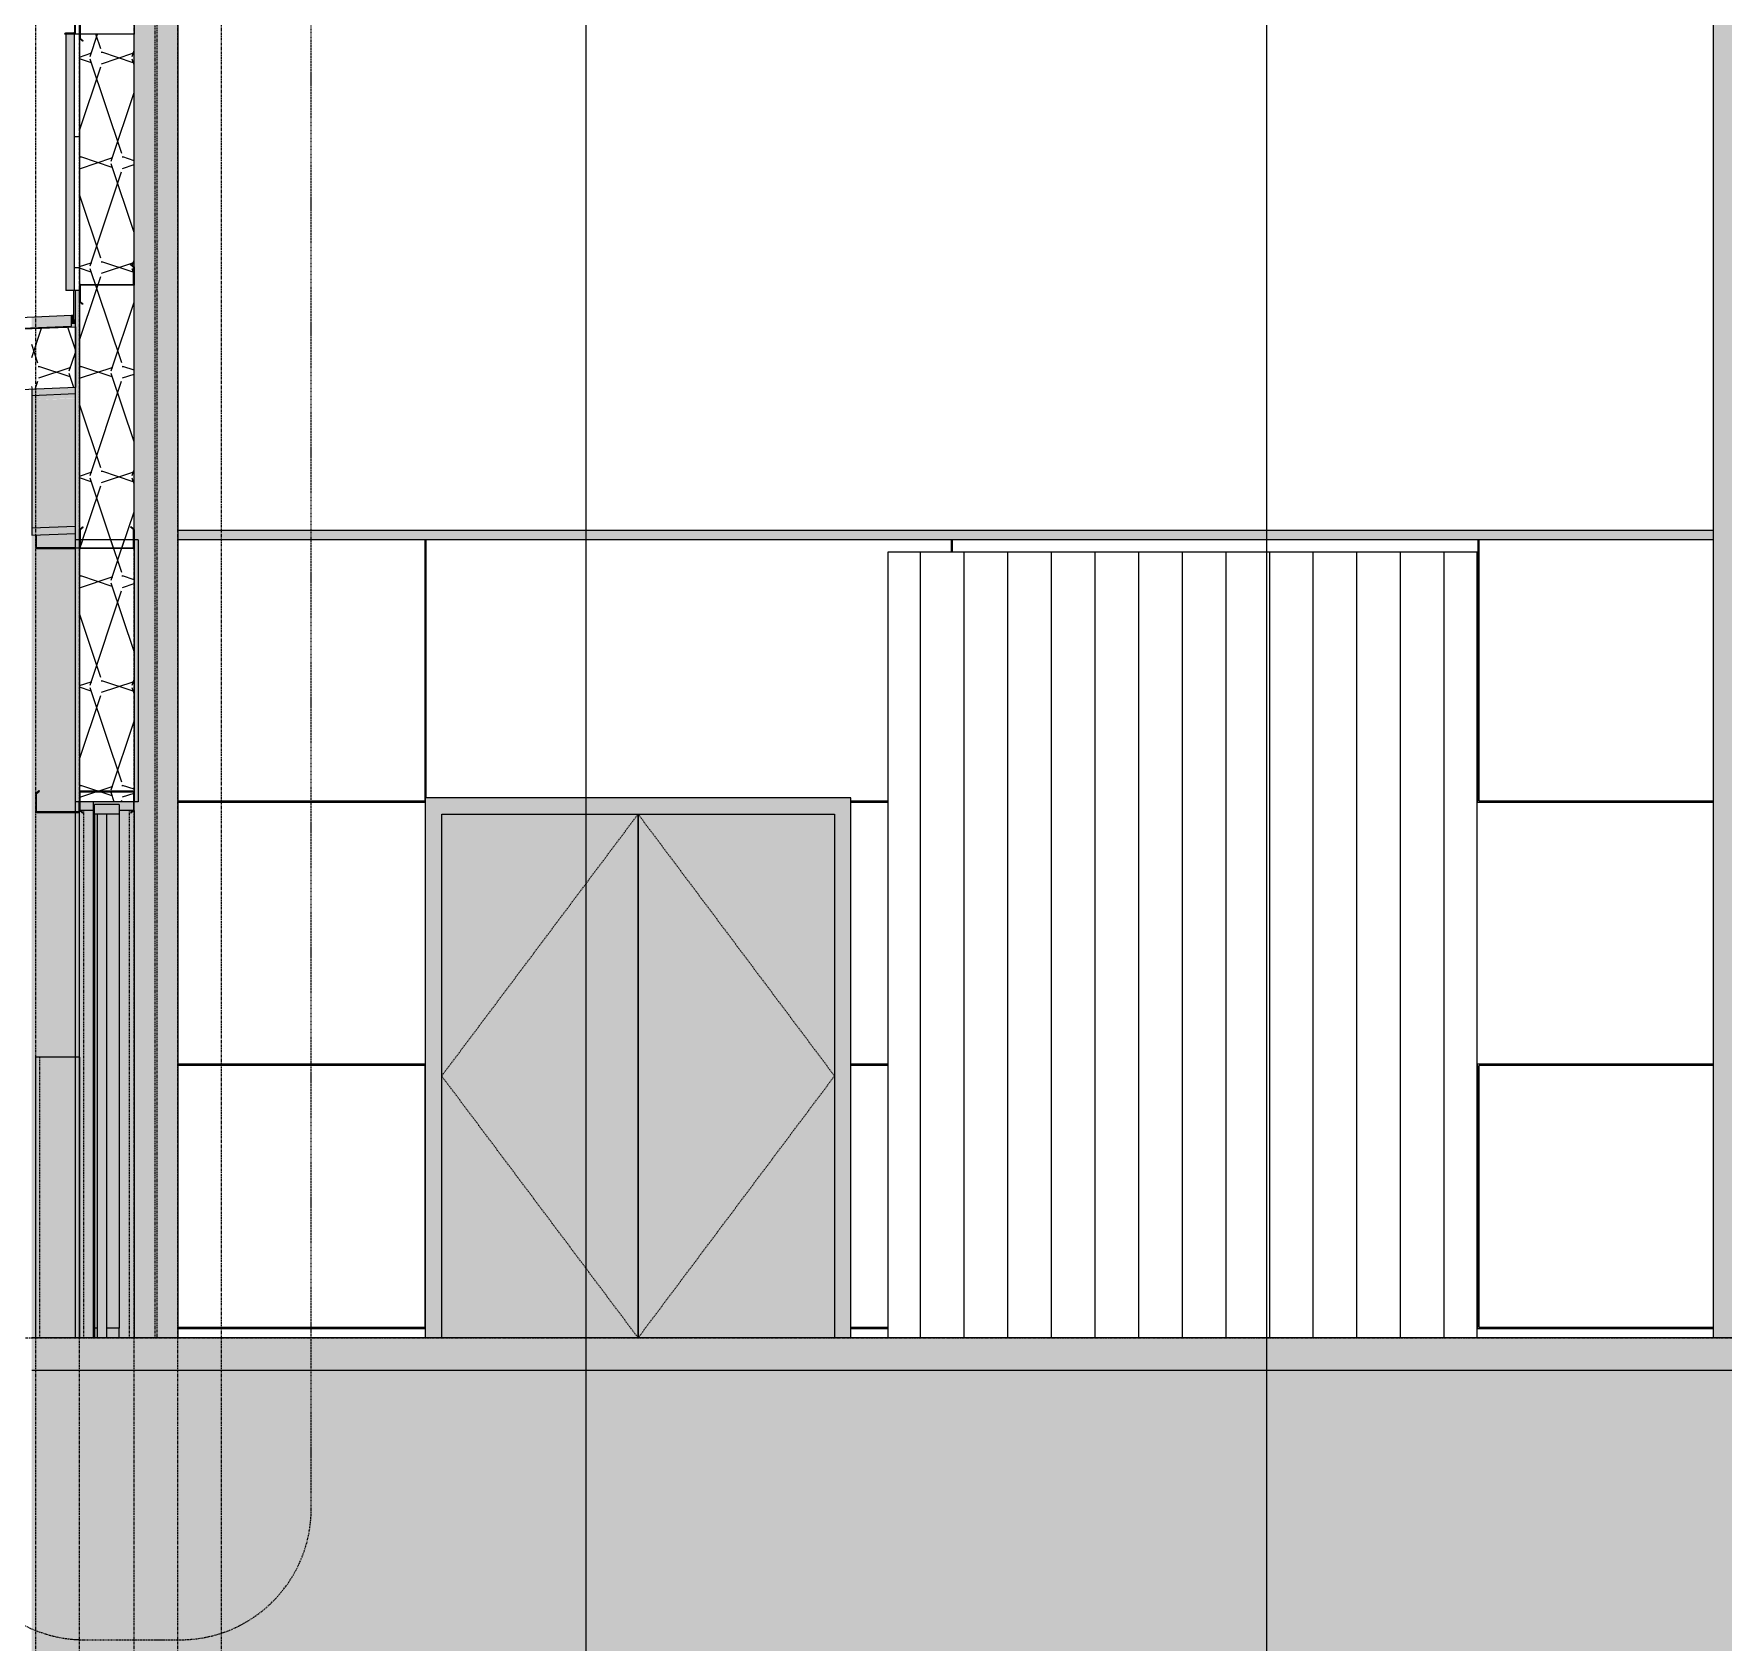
# Model space of a CAD drawing. Header units: inches. Extents: x 21380 to 98133, y -290 to 853.
# Drawn here: x 22773 to 23082.6, y -55.8 to 239 of the extents above; entities that cross this region are included whole.
import ezdxf

# ---------------------------------------------------------------- set-up
doc = ezdxf.new("R2010")
doc.units = ezdxf.units.IN
doc.header["$MEASUREMENT"] = 0
for name, pattern in [('Dash 1_16_', [0.125, 0.0625, -0.0625]), ('Dash Dot 3_16_', [0.3125, 0.1875, -0.0625, 0, -0.0625]), ('Grid Line 1_2_', [0.875, 0.5, -0.125, 0.125, -0.125]), ('Hidden 1_8_', [0.1875, 0.125, -0.0625])]:
    doc.linetypes.add(name, pattern=pattern)
for name, color, linetype, lineweight in [('A-ANNO-SYMB', 150, 'Continuous', 9), ('A-CLNG', 13, 'Continuous', 9), ('A-CLNG-PATT', 13, 'Continuous', 25), ('A-DOOR', 31, 'Continuous', 9), ('A-DOOR-FRAM', 31, 'Continuous', 9), ('A-FLOR', 192, 'Continuous', 9), ('A-FLOR-LEVL', 51, 'Continuous', 9), ('A-FLOR-PATT', 8, 'Continuous', 25), ('A-GLAZ-CWMG', 51, 'Continuous', 9), ('A-ROOF', 132, 'Continuous', 9), ('A-WALL', 113, 'Continuous', 9), ('A-WALL-PATT', 111, 'Continuous', 25), ('C-TOPO', 7, 'Continuous', 9), ('G-ANNO-SYMB', 111, 'Continuous', 9), ('I-WALL', 2, 'Continuous', 9), ('S-BEAM', 12, 'Continuous', 9), ('S-COLS', 52, 'Continuous', 9), ('S-GRID', 1, 'Continuous', 9)]:
    doc.layers.add(name, color=color, linetype=linetype, lineweight=lineweight)
pattern_1 = [(45, (22097.104, 100.19), (-19.007, 19.007), []), (45, (22097.104, 128.99), (-19.007, 19.007), [])]
pattern_2 = [(161.57, (22098.064, 101.149), (-7.680224, -0.00098), [0, -54.643, 6.067, 0]), (18.43, (22096.144, 101.149), (-7.680224, 0.00098), [0, -54.643, 6.067, 0]), (108.43, (22098.064, 101.149), (3.838295, -19.201365), [18.211, -42.499]), (71.57, (22096.144, 101.149), (3.838295, 19.201365), [18.211, -42.499])]

# ---------------------------------------------------------------- blocks, each defined once
blk = doc.blocks.new('Struct_Xcel_Sports Complex_rvt-1-Building Section - East_West looking North')
at = {"layer": 'A-FLOR-PATT', "lineweight": 9}
h = blk.add_hatch(dxfattribs=at)
h.set_pattern_fill('FP_8', style=0, pattern_type=2)
h.set_pattern_definition([(50, (22097.104, 100.19), (55.0854, -4.81984), [5.76, -63.36]), (355, (22097.104, 100.19), (-10.6557, 57.7685), [4.608, -50.688]), (100.451, (22101.695, 99.787), (44.4295, 52.94866), [4.895, -53.848]), (46.184, (22097.104, 115.55), (81.9644, -12.7121), [8.64, -95.04]), (96.636, (22103.935, 114.49), (71.7815, 74.8124), [7.343, -80.772]), (351.184, (22097.1, 115.55), (71.782, 74.8124), [6.912, -76.032]), (21, (22104.784, 111.71), (45.84207, -30.92146), [5.76, -63.36]), (326, (22104.784, 111.71), (18.6871, 55.6915), [4.608, -50.688]), (71.451, (22108.605, 109.13), (64.5289, 24.7701), [4.895, -53.848]), (37.5, (22097.104, 100.189), (0.93389, 25.56682), [2.534, -47.539, 2.534, -48.922, -50.88]), (37.5, (22097.104, 100.189), (0.93389, 25.56682), [-101.53, 2.534, -48.346]), (7.5, (22097.104, 100.19), (20.20404, 30.2913), [2.534, -26.803, 2.534, -46.387, -19.392]), (7.5, (22097.104, 100.19), (20.20404, 30.2913), [-78.259, 2.534, -16.858]), (327.5, (22079.978, 100.19), (40.99778, -1.7324), [2.534, -16.666, 2.534, -57.37, -79.488]), (327.5, (22079.978, 100.19), (40.99778, -1.7324), [-79.104, 2.534, -76.954]), (317.5, (22072.298, 100.19), (44.78888, 7.68784), [2.534, -22.426, 2.534, -37.248, -56.448]), (317.5, (22072.298, 100.19), (44.78888, 7.68784), [-64.742, 2.534, -53.914])])
h.paths.add_polyline_path([(22772.64, -6), (26273.39, -6), (26273.39, 0), (22772.64, 0), (22772.64, -1.69)], flags=0)
at = {"layer": 'A-FLOR', "color": 250, "lineweight": 25}
for p, q in [((26273.39, 0), (22772.64, 0)), ((26273.39, -6), (22772.64, -6))]:
    blk.add_line(p, q, dxfattribs=at)
blk = doc.blocks.new('W-Wide Flange - 2_-3_ deep-1401636-Building Section - East_West looking North')
at = {"layer": 'S-BEAM'}
for points in [[(22772.64, 172.76), (22780.64, 173.1), (22780.64, 174.2), (22772.64, 173.87)], [(22772.64, 171.87), (22780.64, 172.26), (22780.64, 173.1), (22772.64, 172.74), (22772.64, 172.07)], [(22772.64, 149.35), (22780.64, 149.69), (22780.64, 172.2), (22772.64, 171.87), (22772.64, 149.48)], [(22772.64, 148.46), (22780.64, 148.86), (22780.64, 149.69), (22772.64, 149.34), (22772.64, 148.48)], [(22772.64, 147.1), (22780.64, 147.43), (22780.64, 148.79), (22772.64, 148.46)]]:
    blk.add_hatch(color=256, dxfattribs=at).paths.add_polyline_path(points, flags=0)
for p, q in [((22772.64, 173.87), (22772.64, 172.76)), ((22772.64, 172.76), (22780.64, 173.1)), ((22772.64, 171.87), (22772.64, 149.35)), ((22772.64, 148.46), (22780.64, 148.79)), ((22772.64, 148.46), (22772.64, 147.1)), ((22772.64, 147.1), (22780.64, 147.43))]:
    blk.add_line(p, q, dxfattribs=at)
at = {"layer": 'S-BEAM', "flags": 128}
for points in [[(22772.64, 172.76), (22772.64, 172.74), (22772.64, 172.67), (22772.64, 172.57), (22772.64, 172.43), (22772.64, 172.26), (22772.64, 172.07), (22772.64, 171.87)], [(22772.64, 149.35), (22772.64, 149.15), (22772.64, 148.97), (22772.64, 148.8), (22772.64, 148.66), (22772.64, 148.55), (22772.64, 148.48), (22772.64, 148.46)]]:
    blk.add_lwpolyline(points, dxfattribs=at)
blk = doc.blocks.new('Girt_C - 10_D-1401750-Building Section - East_West looking North')
at = {"layer": 'S-BEAM'}
h = blk.add_hatch(dxfattribs=at)
h.set_pattern_fill('FP_1', color=256, style=0, pattern_type=2)
h.set_pattern_definition(pattern_1)
h.paths.add_polyline_path([(22781.97, 96.2), (22782.04, 96.28), (22781.5, 96.73), (22781.5, 100), (22781.39, 99.99), (22781.39, 96.68)], flags=0)
h.paths.add_polyline_path([(22790.82, 96.2), (22791.39, 96.68), (22791.39, 99.99), (22791.28, 100), (22791.28, 96.73), (22790.75, 96.28)], flags=0)
h.paths.add_polyline_path([(22784.52, 100.07), (22791.2, 100.07), (22791.2, 100.18), (22781.58, 100.18), (22781.58, 100.07)], flags=0)
at = {"layer": 'S-BEAM', "lineweight": 15}
for p, q in [((22781.39, 99.99), (22781.39, 96.68)), ((22781.5, 96.73), (22781.5, 100)), ((22791.2, 100.18), (22781.58, 100.18)), ((22781.58, 100.07), (22791.2, 100.07)), ((22791.28, 100), (22791.28, 96.73)), ((22791.39, 96.68), (22791.39, 99.99)), ((22781.39, 96.68), (22781.97, 96.2)), ((22781.5, 96.73), (22782.04, 96.28)), ((22781.97, 96.2), (22782.04, 96.28)), ((22791.28, 96.73), (22790.75, 96.28)), ((22790.75, 96.28), (22790.82, 96.2)), ((22791.39, 96.68), (22790.82, 96.2))]:
    blk.add_line(p, q, dxfattribs=at)
for centre, radius, start, end in [((22781.58, 99.99), 0.188, 90, 180), ((22781.58, 99.99), 0.0782, 90, 176.9576), ((22791.2, 99.99), 0.188, 0, 90), ((22791.2, 99.99), 0.0782, 2.1227, 90)]:
    blk.add_arc(centre, radius, start, end, dxfattribs=at)
blk = doc.blocks.new('Double-Flush - 72_ x 96_-983185-Building Section - East_West looking North')
at = {"layer": 'A-DOOR'}
for points in [[(22883.77, 0), (22883.77, 96), (22847.77, 96), (22847.77, 0), (22854.71, 0)], [(22919.77, 0), (22919.77, 96), (22883.77, 96), (22883.77, 0), (22900.27, 0)]]:
    blk.add_hatch(color=256, dxfattribs=at).paths.add_polyline_path(points, flags=0)
at = {"layer": 'A-DOOR-FRAM'}
blk.add_hatch(color=256, dxfattribs=at).paths.add_polyline_path([(22844.77, 0), (22847.77, 0), (22847.77, 96), (22919.77, 96), (22919.77, 0), (22922.77, 0), (22922.77, 99), (22844.77, 99), (22844.77, 76.43)], flags=0)
at = {"layer": 'A-DOOR', "linetype": 'Dash 1_16_'}
for p, q in [((22847.77, 48), (22883.77, 96)), ((22883.77, 96), (22919.77, 48)), ((22883.77, 0), (22847.77, 48)), ((22883.77, 0), (22919.77, 48))]:
    blk.add_line(p, q, dxfattribs=at)
at = {"layer": 'A-DOOR'}
for p, q in [((22883.77, 0), (22883.77, 96)), ((22883.77, 96), (22883.77, 0))]:
    blk.add_line(p, q, dxfattribs=at)
at = {"layer": 'A-DOOR-FRAM'}
for p, q in [((22922.77, 99), (22844.77, 99)), ((22844.77, 99), (22844.77, 0)), ((22847.77, 0), (22847.77, 96)), ((22847.77, 96), (22919.77, 96)), ((22919.77, 96), (22919.77, 0)), ((22922.77, 0), (22922.77, 99))]:
    blk.add_line(p, q, dxfattribs=at)
blk = doc.blocks.new('overhead door - one-983186-Building Section - East_West looking North')
at = {"layer": 'A-DOOR'}
h = blk.add_hatch(dxfattribs=at)
h.set_pattern_fill('FP_10', color=256, style=0, pattern_type=2)
h.set_pattern_definition([(90, (22983.515, 0), (-8, 5e-16), [])])
h.paths.add_polyline_path([(22995.08, 0), (23037.52, 0), (23037.52, 144), (22929.52, 144), (22929.52, 0)], flags=0)
for p, q in [((22929.52, 144), (22929.52, 0)), ((23037.52, 144), (22929.52, 144)), ((23037.52, 0), (23037.52, 144))]:
    blk.add_line(p, q, dxfattribs=at)
blk = doc.blocks.new('columns and girder2 - one-V30-Building Section - East_West looking North')
at = {"layer": 'S-BEAM'}
for points in [[(23080.89, 330.48), (23091.89, 330.48), (23091.89, 383.47), (23090.89, 383.47), (23090.89, 382.3), (23086.52, 382.3), (23086.52, 337.54), (23090.89, 337.54), (23090.89, 332.92), (23080.89, 332.92), (23080.89, 337.54), (23085.27, 337.54), (23085.27, 382.3), (23080.89, 382.3), (23080.89, 383.47), (23079.89, 383.47), (23079.89, 330.48)], [(23090.89, 332.92), (23090.89, 336.02), (23080.89, 336.02), (23080.89, 332.92)], [(23085.89, 0), (23085.89, 1), (23090.89, 1), (23090.89, 330.48), (23080.89, 330.48), (23080.89, 0), (23085.88, 0)]]:
    blk.add_hatch(color=256, dxfattribs=at).paths.add_polyline_path(points, flags=0)
h = blk.add_hatch(dxfattribs=at)
h.set_pattern_fill('FP_1', color=256, style=0, pattern_type=2)
h.set_pattern_definition(pattern_1)
h.paths.add_polyline_path([(23085.27, 337.54), (23086.52, 337.54), (23086.52, 382.3), (23085.27, 382.3)], flags=0)
for p, q in [((23079.89, 330.48), (23079.89, 383.47)), ((23091.89, 383.47), (23091.89, 330.48)), ((23080.89, 332.92), (23080.89, 336.02)), ((23090.89, 336.02), (23090.89, 332.92)), ((23080.89, 332.92), (23090.89, 332.92)), ((23079.89, 330.48), (23091.89, 330.48)), ((23080.89, 0), (23080.89, 330.48)), ((23090.89, 330.48), (23090.89, 1))]:
    blk.add_line(p, q, dxfattribs=at)
at = {"layer": 'S-BEAM', "lineweight": 15}
for p, q in [((23080.89, 382.3), (23080.89, 383.8)), ((23080.89, 383.8), (23090.89, 383.8)), ((23080.89, 382.3), (23090.89, 382.3)), ((23085.27, 337.54), (23085.27, 382.3)), ((23085.27, 382.3), (23086.52, 382.3)), ((23086.52, 382.3), (23086.52, 337.54)), ((23090.89, 383.8), (23090.89, 382.3)), ((23080.89, 336.02), (23080.89, 337.54)), ((23080.89, 337.54), (23090.89, 337.54)), ((23085.27, 337.54), (23086.52, 337.54)), ((23090.89, 337.54), (23090.89, 336.02)), ((23080.89, 336.02), (23090.89, 336.02))]:
    blk.add_line(p, q, dxfattribs=at)
blk = doc.blocks.new('W-Wide Flange-Column - B1_G-1401390-Building Section - East_West looking North')
at = {"layer": 'S-COLS', "linetype": 'Hidden 1_8_'}
for p, q in [((22795.23, 0), (22795.23, 383.47)), ((22795.55, 383.47), (22795.55, 0))]:
    blk.add_line(p, q, dxfattribs=at)
blk = doc.blocks.new('Girt_C - 8_D-1405487-Building Section - East_West looking North')
at = {"layer": 'S-BEAM'}
h = blk.add_hatch(color=256, dxfattribs=at)
h.paths.add_polyline_path([(22780.64, 144.69), (22780.64, 144.8), (22773.58, 144.75), (22773.58, 144.69)], flags=0)
h.paths.add_polyline_path([(22773.5, 144.87), (22773.47, 147.13), (22773.39, 147.1), (22773.39, 144.88)], flags=0)
for p, q in [((22773.39, 147.13), (22773.39, 144.88)), ((22773.5, 144.87), (22773.5, 147.14)), ((22780.64, 144.8), (22773.58, 144.8)), ((22773.58, 144.69), (22780.64, 144.69))]:
    blk.add_line(p, q, dxfattribs=at)
for radius, start in [(0.188, 180), (0.0782, 183.0424)]:
    blk.add_arc((22773.58, 144.88), radius, start, 270, dxfattribs=at)
blk = doc.blocks.new('Girt_C - 8_D-V32-Building Section - East_West looking North')
at = {"layer": 'S-BEAM'}
h = blk.add_hatch(color=256, dxfattribs=at)
h.paths.add_polyline_path([(22781.2, 96.32), (22781.2, 96.43), (22773.58, 96.43), (22773.58, 96.32), (22775.75, 96.32)], flags=0)
h.paths.add_polyline_path([(22773.5, 96.5), (22773.5, 99.77), (22774.04, 100.22), (22773.97, 100.3), (22773.39, 99.82), (22773.39, 96.51)], flags=0)
h.paths.add_polyline_path([(22781.28, 96.5), (22781.39, 96.51), (22781.33, 98.25), (22781.28, 98.25), (22781.28, 96.63)], flags=0)
for p, q in [((22773.97, 100.3), (22773.39, 99.82)), ((22773.39, 99.82), (22773.39, 96.51)), ((22773.5, 99.77), (22774.04, 100.22)), ((22773.5, 96.5), (22773.5, 99.77)), ((22774.04, 100.22), (22773.97, 100.3)), ((22781.2, 96.43), (22773.58, 96.43)), ((22773.58, 96.32), (22781.2, 96.32)), ((22781.28, 98.25), (22781.28, 96.5)), ((22781.39, 96.51), (22781.39, 96.68))]:
    blk.add_line(p, q, dxfattribs=at)
for centre, radius, start, end in [((22773.58, 96.51), 0.188, 180, 270), ((22773.58, 96.51), 0.0782, 183.0424, 270), ((22781.2, 96.51), 0.188, 270, 0), ((22781.2, 96.51), 0.0782, 270, 357.8773)]:
    blk.add_arc(centre, radius, start, end, dxfattribs=at)
blk = doc.blocks.new('Girt_Z - 10_D-1223956-Building Section - East_West looking North')
at = {"layer": 'S-BEAM'}
h = blk.add_hatch(color=256, dxfattribs=at)
h.paths.add_polyline_path([(26259.39, 146.25), (26259.39, 148.06), (26256.43, 148.06), (26256.43, 146.25), (26258.7, 146.25)], flags=0)
h.paths.add_polyline_path([(25998.27, 146.25), (25998.27, 148.06), (25985.89, 148.06), (25985.89, 146.25)], flags=0)
h.paths.add_polyline_path([(25999.52, 146.25), (26017.89, 146.28), (26017.89, 148.06), (25999.52, 148.06), (25999.52, 146.26)], flags=0)
h.paths.add_polyline_path([(26244.43, 146.25), (26249.8, 146.25), (26249.8, 148.06), (26244.43, 148.06)], flags=0)
h.paths.add_polyline_path([(26019.14, 146.25), (26201.8, 146.25), (26201.8, 148.06), (26019.14, 148.06), (26019.14, 146.28)], flags=0)
h.paths.add_polyline_path([(26237.8, 146.25), (26237.8, 148.06), (26232.43, 148.06), (26232.43, 146.25)], flags=0)
h.paths.add_polyline_path([(26225.8, 146.25), (26225.8, 148.06), (26220.43, 148.06), (26220.43, 146.25), (26223.61, 146.25)], flags=0)
h.paths.add_polyline_path([(26213.8, 146.25), (26213.8, 148.06), (26208.43, 148.06), (26208.43, 146.25)], flags=0)
h.paths.add_polyline_path([(23370.39, 146.25), (23370.39, 148.06), (23090.89, 148.06), (23090.89, 146.25), (23275.82, 146.25)], flags=0)
h.paths.add_polyline_path([(23380.39, 146.25), (23483.87, 146.25), (23485.19, 148.06), (23380.39, 148.06)], flags=0)
h.paths.add_polyline_path([(23080.89, 146.25), (23080.89, 148.06), (22799.39, 148.06), (22799.39, 146.25), (23037.52, 146.25)], flags=0)
h.paths.add_polyline_path([(25968.77, 146.25), (25975.89, 146.25), (25975.89, 148.06), (25696.39, 148.06), (25696.39, 146.25), (25942.87, 146.25)], flags=0)
h.paths.add_polyline_path([(23486.3, 146.25), (23555.48, 146.25), (23554.1, 148.06), (23486.47, 148.06), (23485.14, 146.25), (23485.5, 146.25)], flags=0)
h.paths.add_polyline_path([(25686.39, 146.25), (25686.39, 148.06), (25658.17, 148), (25658.17, 146.25), (25662.13, 146.25)], flags=0)
h.paths.add_polyline_path([(25585.63, 146.25), (25586.17, 146.25), (25586.17, 148.06), (25406.89, 148.06), (25406.89, 146.25), (25585.59, 146.25)], flags=0)
h.paths.add_polyline_path([(25396.89, 146.25), (25396.89, 148.06), (25117.39, 148.06), (25117.39, 146.25), (25241.01, 146.25)], flags=0)
h.paths.add_polyline_path([(23605.87, 146.25), (23659.89, 146.25), (23659.89, 148.06), (23555.37, 148.06), (23556.75, 146.25), (23605.42, 146.25)], flags=0)
h.paths.add_polyline_path([(25107.39, 146.25), (25107.39, 148.06), (24992.61, 148), (24992.61, 146.25), (25100.64, 146.25)], flags=0)
h.paths.add_polyline_path([(24920.61, 146.25), (24920.61, 148.06), (24827.89, 148.06), (24827.89, 146.25), (24920.23, 146.25)], flags=0)
h.paths.add_polyline_path([(23669.89, 146.25), (23949.39, 146.25), (23949.39, 148.06), (23669.89, 148.06)], flags=0)
h.paths.add_polyline_path([(24817.89, 146.25), (24817.89, 148.06), (24713.34, 148.06), (24714.72, 146.25), (24749.72, 146.25)], flags=0)
h.paths.add_polyline_path([(23959.39, 146.25), (24238.89, 146.25), (24238.89, 148.06), (23959.39, 148.06)], flags=0)
h.paths.add_polyline_path([(24713.44, 146.25), (24712.07, 148.06), (24644.44, 147.98), (24643.18, 146.25), (24713.44, 146.25)], flags=0)
h.paths.add_polyline_path([(24248.89, 146.25), (24528.39, 146.25), (24528.39, 148.06), (24248.89, 148.06)], flags=0)
h.paths.add_polyline_path([(24538.39, 146.25), (24641.9, 146.25), (24643.22, 148.06), (24538.39, 148.06)], flags=0)
blk.add_line((22799.39, 148.06), (23080.89, 148.06), dxfattribs=at)
blk = doc.blocks.new('Girt_C - 10_D-1401751-Building Section - East_West looking North')
at = {"layer": 'S-BEAM', "lineweight": 15}
h = blk.add_hatch(color=256, dxfattribs=at)
h.paths.add_polyline_path([(22791.2, 144.69), (22791.2, 144.8), (22781.58, 144.79), (22781.58, 144.69), (22784.52, 144.69)], flags=0)
h.paths.add_polyline_path([(22781.5, 144.87), (22781.5, 148.14), (22782.04, 148.59), (22781.97, 148.67), (22781.39, 148.19), (22781.39, 144.88)], flags=0)
h.paths.add_polyline_path([(22791.28, 144.87), (22791.39, 144.88), (22791.39, 148.19), (22790.82, 148.67), (22790.75, 148.59), (22791.28, 148.14)], flags=0)
for p, q in [((22781.39, 148.19), (22781.97, 148.67)), ((22781.97, 148.67), (22782.04, 148.59)), ((22790.75, 148.59), (22790.82, 148.67)), ((22791.39, 148.19), (22790.82, 148.67)), ((22781.39, 144.88), (22781.39, 148.19)), ((22781.5, 148.14), (22782.04, 148.59)), ((22781.5, 148.14), (22781.5, 144.87)), ((22791.28, 148.14), (22790.75, 148.59)), ((22791.28, 144.87), (22791.28, 148.14)), ((22791.39, 148.19), (22791.39, 144.88)), ((22781.58, 144.8), (22791.2, 144.8)), ((22791.2, 144.69), (22781.58, 144.69))]:
    blk.add_line(p, q, dxfattribs=at)
for centre, radius, start, end in [((22781.58, 144.88), 0.188, 180, 270), ((22781.58, 144.88), 0.0782, 183.0424, 270), ((22791.2, 144.88), 0.188, 270, 0), ((22791.2, 144.88), 0.0782, 270, 357.8773)]:
    blk.add_arc(centre, radius, start, end, dxfattribs=at)
blk = doc.blocks.new('Girt_Z - 10_D-1255199-Building Section - East_West looking North')
at = {"layer": 'S-BEAM', "lineweight": 15}
h = blk.add_hatch(color=256, dxfattribs=at)
h.paths.add_polyline_path([(22781.96, 189.44), (22782.03, 189.52), (22781.5, 189.97), (22781.5, 192.86), (22781.39, 192.86), (22781.39, 189.92)], flags=0)
h.paths.add_polyline_path([(22791.39, 192.94), (22791.39, 196.31), (22790.81, 196.79), (22790.74, 196.71), (22791.28, 196.26), (22791.28, 193.12)], flags=0)
h.paths.add_polyline_path([(22791.39, 192.94), (22791.2, 193.05), (22781.58, 193.05), (22781.58, 192.94), (22784.52, 192.94)], flags=0)
for p, q in [((22790.74, 196.71), (22790.81, 196.79)), ((22791.28, 196.26), (22790.74, 196.71)), ((22790.81, 196.79), (22791.39, 196.31)), ((22791.28, 193.12), (22791.28, 196.26)), ((22791.39, 196.31), (22791.39, 192.94)), ((22781.39, 189.92), (22781.39, 192.86)), ((22781.5, 192.86), (22781.5, 189.97)), ((22781.58, 193.05), (22791.2, 193.05)), ((22791.39, 192.94), (22781.58, 192.94)), ((22781.39, 189.92), (22781.96, 189.44)), ((22781.5, 189.97), (22782.03, 189.52)), ((22782.03, 189.52), (22781.96, 189.44))]:
    blk.add_line(p, q, dxfattribs=at)
for centre, radius, start, end in [((22781.58, 192.86), 0.188, 90, 180), ((22781.58, 192.86), 0.0782, 90, 177.8773), ((22791.2, 193.13), 0.0782, 270, 356.9576)]:
    blk.add_arc(centre, radius, start, end, dxfattribs=at)
blk = doc.blocks.new('Girt_Z - 10_D-1254871-Building Section - East_West looking North')
at = {"layer": 'S-BEAM', "lineweight": 15}
for p, q in [((22790.75, 244.96), (22790.82, 245.04)), ((22791.28, 244.51), (22790.75, 244.96)), ((22790.82, 245.04), (22791.39, 244.56)), ((22791.28, 241.37), (22791.28, 244.51)), ((22791.39, 244.56), (22791.39, 241.19)), ((22781.39, 238.17), (22781.39, 241.11)), ((22781.5, 241.11), (22781.5, 238.22)), ((22781.58, 241.3), (22791.2, 241.3)), ((22791.39, 241.19), (22781.58, 241.19)), ((22781.39, 238.17), (22781.96, 237.69)), ((22781.5, 238.22), (22782.04, 237.77)), ((22782.04, 237.77), (22781.96, 237.69))]:
    blk.add_line(p, q, dxfattribs=at)
for centre, radius, start, end in [((22781.58, 241.11), 0.188, 90, 180), ((22781.58, 241.11), 0.0782, 90, 177.8773), ((22791.2, 241.38), 0.0782, 270, 356.9576)]:
    blk.add_arc(centre, radius, start, end, dxfattribs=at)
blk = doc.blocks.new('L-Angle - L2X2X3_16-1249027-Building Section - East_West looking North')
at = {"layer": 'S-BEAM', "lineweight": 15}
for p, q in [((22780.64, 238.94), (22778.64, 238.94)), ((22780.27, 239.13), (22778.83, 239.13)), ((22780.45, 240.75), (22780.45, 239.31)), ((22780.64, 238.94), (22780.64, 240.94))]:
    blk.add_line(p, q, dxfattribs=at)
for centre, radius, start, end in [((22778.83, 238.94), 0.188, 90, 180), ((22780.27, 239.31), 0.187, 270, 360), ((22780.64, 240.75), 0.187, 90, 180)]:
    blk.add_arc(centre, radius, start, end, dxfattribs=at)
blk = doc.blocks.new('Door_Single_Storefront - one-1371407-Building Section - East_West looking North')
at = {"layer": 'A-DOOR'}
blk.add_hatch(color=256, dxfattribs=at).paths.add_polyline_path([(22786.39, 0), (22786.39, 96), (22784.64, 96), (22784.64, 0)], flags=0)
for p, q in [((22784.64, 96), (22784.64, 0)), ((22786.39, 96), (22784.64, 96)), ((22786.39, 0), (22786.39, 96)), ((22786.39, 0), (22784.64, 0))]:
    blk.add_line(p, q, dxfattribs=at)
blk = doc.blocks.new('Rectangular Mullion - Interior 1_75_ x 4_5_-1179490-Building Section - East_West looking North')
at = {"layer": 'A-GLAZ-CWMG', "lineweight": 13}
blk.add_hatch(color=256, dxfattribs=at).paths.add_polyline_path([(22788.64, 96), (22788.64, 97.75), (22784.14, 97.75), (22784.14, 96), (22784.52, 96)], flags=0)
for p, q in [((22784.14, 96), (22784.14, 97.75)), ((22788.64, 97.75), (22784.14, 97.75)), ((22788.64, 96), (22784.14, 96)), ((22788.64, 97.75), (22788.64, 96))]:
    blk.add_line(p, q, dxfattribs=at)
blk = doc.blocks.new('Rectangular Mullion - Interior 1_75_ x 4_5_-1305250-Building Section - East_West looking North')
at = {"layer": 'A-GLAZ-CWMG'}
h = blk.add_hatch(color=256, dxfattribs=at)
h.paths.add_polyline_path([(22784.52, 0), (22784.64, 0), (22784.64, 1.75), (22784.14, 1.75), (22784.14, 0)], flags=0)
h.paths.add_polyline_path([(22788.64, 0), (22788.64, 1.75), (22786.39, 1.75), (22786.39, 0)], flags=0)
for p, q in [((22784.64, 1.75), (22784.14, 1.75)), ((22784.14, 1.75), (22784.14, 0)), ((22788.64, 1.75), (22786.39, 1.75)), ((22788.64, 0), (22788.64, 1.75))]:
    blk.add_line(p, q, dxfattribs=at)
blk = doc.blocks.new('Rectangular Mullion - Interior 1_75_ x 4_5_-1220290-Building Section - East_West looking North')
at = {"layer": 'A-GLAZ-CWMG'}
h = blk.add_hatch(color=256, dxfattribs=at)
h.paths.add_polyline_path([(22784.14, 1.75), (22784.64, 1.75), (22784.64, 96), (22784.14, 95.96), (22784.14, 37.37)], flags=0)
h.paths.add_polyline_path([(22788.64, 1.75), (22788.64, 96), (22786.39, 96), (22786.39, 1.75)], flags=0)
for p, q in [((22784.14, 96), (22784.14, 1.75)), ((22788.64, 96), (22788.64, 1.75)), ((22784.64, 1.75), (22784.14, 1.75)), ((22788.64, 1.75), (22786.39, 1.75))]:
    blk.add_line(p, q, dxfattribs=at)
blk = doc.blocks.new('C-Channel-Column - C10X25-1254643-Building Section - East_West looking North')
at = {"layer": 'S-COLS', "linetype": 'Hidden 1_8_'}
for p, q in [((22782.2, 0), (22782.2, 96.68)), ((22790.58, 0), (22790.58, 96.68))]:
    blk.add_line(p, q, dxfattribs=at)
blk = doc.blocks.new('C-Channel-Column - C8X13_7-1253741-Building Section - East_West looking North')
at = {"layer": 'S-COLS', "linetype": 'Hidden 1_8_'}
for p, q in [((22774.1, 0), (22774.1, 51.45)), ((22780.68, 0), (22780.68, 51.45))]:
    blk.add_line(p, q, dxfattribs=at)

msp = doc.modelspace()

# ---------------------------------------------------------------- hatches: boundary and pattern name
at = {"layer": 'A-CLNG-PATT', "lineweight": 9}
h = msp.add_hatch(dxfattribs=at)
h.set_pattern_fill('FP_4', color=256, style=0, pattern_type=2)
h.set_pattern_definition(pattern_2)
h.paths.add_polyline_path([(22772.64, 173.87), (22780.64, 174.2), (22780.64, 185.34), (22772.64, 185), (22772.64, 174.09)], flags=0)
at = {"layer": 'A-ROOF', "lineweight": 5}
for points in [[(22772.64, 185.13), (22779.95, 185.44), (22779.95, 187.44), (22772.64, 187.13)], [(22780.64, 186), (22780.64, 186.59), (22780.27, 186.58), (22780.27, 187.45), (22779.95, 187.44), (22779.95, 186), (22780.27, 186)]]:
    msp.add_hatch(color=256, dxfattribs=at).paths.add_polyline_path(points, flags=0)
at = {"layer": 'A-WALL', "lineweight": 5}
msp.add_hatch(color=256, dxfattribs=at).paths.add_polyline_path([(22780.39, 192), (22780.39, 238.94), (22778.89, 238.94), (22778.89, 192)], flags=0)
h = msp.add_hatch(color=256, dxfattribs=at)
h.paths.add_polyline_path([(22783.89, 0), (22783.89, 98.25), (22781.5, 98.25), (22781.5, 96.73), (22782.04, 96.28), (22781.97, 96.2), (22781.39, 96.73), (22781.39, 98.25), (22780.64, 98.25), (22780.64, 147.43), (22772.64, 147.1), (22772.64, 0)], flags=0)
h.paths.add_polyline_path([(22772.64, 185), (22780.64, 185.34), (22780.64, 186), (22779.95, 186), (22779.95, 185.44), (22772.64, 185.13)], flags=0)
at = {"layer": 'A-WALL-PATT', "lineweight": 9}
h = msp.add_hatch(dxfattribs=at)
h.set_pattern_fill('FP_5', color=256, style=0, pattern_type=2)
h.set_pattern_definition([(0, (22097.104, 100.19), (0, 24), []), (90, (22097.104, 100.19), (-24, 1e-15), [])])
h.paths.add_polyline_path([(22780.39, 192), (22781.39, 192), (22781.39, 238.94), (22780.39, 238.94), (22780.39, 193.62)], flags=0)
h = msp.add_hatch(dxfattribs=at)
h.set_pattern_fill('FP_4', color=256, style=0, pattern_type=2)
h.set_pattern_definition(pattern_2)
h.paths.add_polyline_path([(22791.39, 192), (22791.39, 238.94), (22781.39, 238.94), (22781.39, 192), (22784.52, 192)], flags=0)
h = msp.add_hatch(dxfattribs=at)
h.set_pattern_fill('FP_4', color=256, style=0, pattern_type=2)
h.set_pattern_definition(pattern_2)
h.paths.add_polyline_path([(22791.39, 144.75), (22791.39, 192), (22781.39, 192), (22781.39, 144.75), (22784.52, 144.75)], flags=0)
h = msp.add_hatch(dxfattribs=at)
h.set_pattern_fill('FP_4', color=256, style=0, pattern_type=2)
h.set_pattern_definition(pattern_2)
h.paths.add_polyline_path([(22784.52, 98.25), (22791.39, 98.25), (22791.39, 146.25), (22781.39, 146.25), (22781.39, 98.25)], flags=0)
h = msp.add_hatch(dxfattribs=at)
h.set_pattern_fill('FP_7', color=256, style=0, pattern_type=2)
h.set_pattern_definition([(90, (26077.26, 339.5), (-193, -193), [48, -145]), (180, (26077.26, 339.5), (-2e-14, -193), [96.25, -96.75]), (270, (25981.01, 387.5), (-193, -193), [48, -145]), (180, (26077.26, 387.5), (-2e-14, -193), [96.25, -96.75]), (270, (25980.76, 387.5), (-193, -193), [48, -145]), (180, (25980.76, 387.5), (-2e-14, -193), [96.25, -96.75]), (90, (25884.51, 339.5), (-193, -193), [48, -145]), (180, (25980.76, 339.5), (-2e-14, -193), [96.25, -96.75]), (90, (26029.26, 387.75), (-193, -193), [48, -145]), (180, (26077.51, 387.75), (-2e-14, -193), [48.25, -144.75]), (180, (26077.51, 435.75), (-2e-14, -193), [48.25, -144.75]), (90, (25932.76, 387.75), (-193, -193), [48, -145]), (180, (26029.01, 387.75), (-2e-14, -193), [96.25, -96.75]), (270, (26029.01, 435.75), (-193, -193), [48, -145]), (180, (26029.01, 435.75), (-2e-14, -193), [96.25, -96.75]), (180, (25932.51, 387.75), (-2e-14, -193), [48, -145]), (270, (25932.51, 435.75), (-193, -193), [48, -145]), (180, (25932.51, 435.75), (-2e-14, -193), [48, -145]), (90, (26077.26, 436), (-193, -193), [48, -145]), (180, (26077.26, 436), (-2e-14, -193), [96.25, -96.75]), (270, (25981.01, 484), (-193, -193), [48, -145]), (180, (26077.26, 484), (-2e-14, -193), [96.25, -96.75]), (270, (25980.76, 484), (-193, -193), [48, -145]), (180, (25980.76, 484), (-2e-14, -193), [96.25, -96.75]), (270, (25884.51, 484), (-193, -193), [48, -145]), (180, (25980.76, 436), (-2e-14, -193), [96.25, -96.75]), (90, (26029.26, 484.25), (-193, -193), [48, -145]), (180, (26077.51, 484.25), (-2e-14, -193), [48.25, -144.75]), (180, (26077.51, 532.25), (-2e-14, -193), [48.25, -144.75]), (90, (25932.76, 484.25), (-193, -193), [48, -145]), (180, (26029.01, 484.25), (-2e-14, -193), [96.25, -96.75]), (270, (26029.01, 532.25), (-193, -193), [48, -145]), (180, (26029.01, 532.25), (-2e-14, -193), [96.25, -96.75]), (180, (25932.51, 484.25), (-2e-14, -193), [48, -145]), (270, (25932.51, 532.25), (-193, -193), [48, -145]), (180, (25932.51, 532.25), (-2e-14, -193), [48, -145])])
h.paths.add_polyline_path([(22799.39, 0), (22844.77, 0), (22844.77, 99), (22922.77, 99), (22922.77, 0), (22929.52, 0), (22929.52, 144), (23037.52, 144), (23037.52, 0), (23080.89, 0), (23080.89, 146.25), (22799.39, 146.25), (22799.39, 26.82)], flags=0)
h.paths.add_polyline_path([(25117.39, 1), (25396.89, 1), (25396.89, 146.25), (25117.39, 146.25), (25117.39, 68.96)], flags=0)
h.paths.add_polyline_path([(24960.27, 1), (25107.39, 1), (25107.39, 146.25), (24992.61, 146.25), (24992.61, 114), (24962.08, 113.93), (24961.57, 113.35), (24961.52, 113.28), (24960.68, 107.11), (24960.54, 104.58), (24960.53, 101.31), (24952.61, 101.31), (24952.64, 105.73), (24952.38, 109.05), (24951.54, 113.43), (24951.37, 113.58), (24951.05, 114), (24920.61, 114), (24920.61, 146.25), (24827.89, 146.25), (24827.89, 1)], flags=0)
h.paths.add_polyline_path([(24817.89, 1), (24817.89, 5.88), (24713.42, 146.25), (24643.15, 146.25), (24538.39, 5.46), (24538.39, 1), (24763.83, 1)], flags=0)
h.paths.add_polyline_path([(25406.89, 1), (25686.39, 1), (25686.39, 146.25), (25658.17, 146.25), (25658.17, 114), (25627.65, 113.93), (25627.16, 113.11), (25627.01, 112.5), (25626.34, 108.24), (25626.11, 104.39), (25626.1, 101.31), (25618.17, 101.31), (25618.21, 105.73), (25617.95, 109.05), (25617.11, 113.3), (25616.6, 114), (25586.17, 114), (25586.17, 146.25), (25406.89, 146.25), (25406.89, 78.56)], flags=0)
h.paths.add_polyline_path([(25971.77, 1), (25975.89, 1), (25975.89, 146.25), (25696.39, 146.25), (25696.39, 1), (25929.77, 1), (25929.77, 99), (25971.77, 99), (25971.77, 72.49)], flags=0)
h.paths.add_polyline_path([(24398.79, 1), (24528.39, 1), (24528.39, 146.25), (24248.89, 146.25), (24248.89, 1)], flags=0)
h.paths.add_polyline_path([(24118.05, 1), (24238.89, 1), (24238.89, 146.25), (23959.39, 146.25), (23959.39, 1)], flags=0)
h.paths.add_polyline_path([(23837.3, 1), (23949.39, 1), (23949.39, 146.25), (23669.89, 146.25), (23669.89, 1)], flags=0)
h.paths.add_polyline_path([(23659.89, 1), (23659.89, 5.96), (23555.45, 146.25), (23485.12, 146.25), (23380.39, 5.54), (23380.39, 1), (23605.87, 1)], flags=0)
h.paths.add_polyline_path([(23090.89, 1), (23370.39, 1), (23370.39, 146.25), (23090.89, 146.25), (23090.89, 1.77)], flags=0)
h.paths.add_polyline_path([(24538.39, 7.14), (24641.87, 146.25), (24538.39, 146.25), (24538.39, 49.77)], flags=0)
h.paths.add_polyline_path([(23380.39, 7.21), (23483.84, 146.25), (23380.39, 146.25), (23380.39, 11.37)], flags=0)
h.paths.add_polyline_path([(24817.89, 7.56), (24817.89, 146.25), (24714.69, 146.25), (24780.51, 57.79)], flags=0)
h.paths.add_polyline_path([(23659.89, 7.63), (23659.89, 146.25), (23556.72, 146.25), (23650.44, 20.32)], flags=0)
at = {"layer": 'C-TOPO'}
h = msp.add_hatch(dxfattribs=at)
h.set_pattern_fill('FP_2', color=256, style=0, pattern_type=2)
h.set_pattern_definition([(0, (22097.104, 100.19), (48, 48), [48, -48]), (0, (22097.104, 118.19), (48, 48), [48, -48]), (0, (22097.104, 136.19), (48, 48), [48, -48]), (90, (22103.104, 142.19), (-48, 48), [48, -48]), (90, (22121.104, 142.19), (-48, 48), [48, -48]), (90, (22139.104, 142.19), (-48, 48), [48, -48])])
h.paths.add_polyline_path([(25802.5, -79.81), (26363.98, -79.81), (26363.98, 0), (26283.39, 0), (26283.39, -36), (26286.39, -36), (26286.39, -48), (26268.39, -48), (26268.39, -36), (26273.39, -36), (26273.39, -6), (22772.64, -6), (22772.64, -79.81), (25521.76, -79.81)], flags=0)
at = {"layer": 'I-WALL', "lineweight": 5}
for points in [[(22781.39, 144.75), (22781.39, 192), (22780.64, 192), (22780.64, 144.75)], [(22781.39, 98.25), (22781.39, 146.25), (22780.64, 146.25), (22780.64, 98.25)], [(22792.14, 98.25), (22792.14, 146.25), (22791.39, 146.25), (22791.39, 98.25)], [(22788.64, 0), (22791.39, 0), (22791.39, 96.68), (22790.82, 96.2), (22790.75, 96.28), (22791.28, 96.73), (22791.28, 98.25), (22781.5, 98.25), (22781.5, 96.73), (22782.04, 96.28), (22781.97, 96.2), (22781.39, 96.73), (22781.39, 98.25), (22780.64, 98.25), (22780.64, 0), (22784.14, 0), (22784.14, 97.75), (22788.64, 97.75), (22788.64, 1.75)]]:
    msp.add_hatch(color=256, dxfattribs=at).paths.add_polyline_path(points, flags=0)
at = {"layer": 'S-COLS', "lineweight": 5}
for points in [[(22791.39, 0), (22799.39, 0), (22799.39, 383.47), (22791.52, 383.47), (22791.52, 385.14), (22791.39, 385.14), (22791.39, 146.25), (22792.14, 146.25), (22792.14, 98.25), (22791.39, 98.25), (22791.39, 76.43)], [(22781.39, 0), (22781.39, 51.45), (22773.39, 51.45), (22773.39, 0)]]:
    msp.add_hatch(color=256, dxfattribs=at).paths.add_polyline_path(points, flags=0)
h = msp.add_hatch(color=256, dxfattribs=at)
h.paths.add_polyline_path([(22791.39, 0), (22791.39, 96.68), (22790.82, 96.2), (22790.75, 96.28), (22791.22, 96.68), (22788.64, 96.68), (22788.64, 0)], flags=0)
h.paths.add_polyline_path([(22781.39, 0), (22784.14, 0), (22784.14, 96.68), (22781.56, 96.68), (22782.04, 96.28), (22781.97, 96.2), (22781.39, 96.68), (22781.39, 1.75)], flags=0)

# ---------------------------------------------------------------- linework, layer by layer
at = {"layer": 'A-ANNO-SYMB', "linetype": 'Dash Dot 3_16_'}
for p, q in [((22823.86, -31.35), (22823.86, 381.86)), ((22782.25, -55.35), (22799.86, -55.35))]:
    msp.add_line(p, q, dxfattribs=at)
for centre, start, end in [((22782.25, -31.35), 180, 270), ((22799.86, -31.35), 270, 360)]:
    msp.add_arc(centre, 24, start, end, dxfattribs=at)
at = {"layer": 'A-CLNG', "lineweight": 25}
for p, q in [((22061.62, 155.38), (22780.64, 185.34)), ((22780.64, 185.34), (22780.64, 174.2)), ((22780.64, 174.2), (22602.15, 166.76))]:
    msp.add_line(p, q, dxfattribs=at)
at = {"layer": 'A-FLOR-LEVL', "linetype": 'Grid Line 1_2_'}
msp.add_line((21678.64, 0), (26557.32, 0), dxfattribs=at)
at = {"layer": 'A-ROOF', "lineweight": 25}
for p, q in [((21994.89, 154.73), (22779.95, 187.44)), ((22779.95, 185.44), (22779.95, 187.44)), ((21994.89, 152.73), (22779.95, 185.44))]:
    msp.add_line(p, q, dxfattribs=at)
at = {"layer": 'A-ROOF'}
msp.add_line((22779.95, 187.44), (22780.27, 187.45), dxfattribs=at)
at = {"layer": 'A-WALL', "lineweight": 25}
for p, q in [((22778.89, 238.94), (22778.89, 192)), ((22791.39, 238.94), (22778.89, 238.94)), ((22791.39, 192), (22791.39, 238.94)), ((22780.64, 192), (22778.89, 192))]:
    msp.add_line(p, q, dxfattribs=at)
at = {"layer": 'A-WALL'}
for p, q in [((22780.39, 238.94), (22780.39, 192)), ((22781.39, 238.94), (22781.39, 144.75)), ((22780.27, 192), (22780.27, 186.58)), ((22781.39, 192), (22780.64, 192)), ((22779.95, 186), (22780.64, 186)), ((22780.27, 186.58), (22780.64, 186.59)), ((22781.39, 146.25), (22781.39, 98.25)), ((22791.39, 146.25), (22791.39, 98.25)), ((23080.89, 146.25), (22799.39, 146.25)), ((22783.89, 98.25), (22783.89, 0))]:
    msp.add_line(p, q, dxfattribs=at)
at = {"layer": 'G-ANNO-SYMB'}
for p, q in [((22874.16, 545.16), (22874.16, -79.66)), ((22998.96, 545.16), (22998.96, -271.66))]:
    msp.add_line(p, q, dxfattribs=at)
at = {"layer": 'I-WALL', "lineweight": 25}
for p, q in [((22780.64, 144.75), (22780.64, 192)), ((22791.39, 144.75), (22791.39, 192)), ((22780.64, 98.25), (22780.64, 146.25)), ((22792.14, 146.25), (22780.64, 146.25)), ((22792.14, 146.25), (22792.14, 98.25)), ((22791.39, 144.75), (22780.64, 144.75)), ((22792.14, 98.25), (22780.64, 98.25))]:
    msp.add_line(p, q, dxfattribs=at)
at = {"layer": 'I-WALL'}
msp.add_line((22780.64, 0), (22780.64, 98.25), dxfattribs=at)
at = {"layer": 'S-COLS'}
for p, q in [((22799.39, 383.47), (22799.39, 0)), ((22791.39, 241.19), (22791.39, 238.94)), ((22781.39, 0), (22781.39, 96.68)), ((22784.14, 96.68), (22781.54, 96.68)), ((22791.24, 96.68), (22788.64, 96.68)), ((22791.39, 96.68), (22791.39, 0)), ((22773.39, 0), (22773.39, 51.45)), ((22781.39, 51.45), (22773.39, 51.45)), ((22781.39, 51.45), (22781.39, 0))]:
    msp.add_line(p, q, dxfattribs=at)
at = {"layer": 'S-GRID', "linetype": 'Grid Line 1_2_'}
for p, q in [((22773.39, -273.16), (22773.39, 671.89)), ((22781.39, -273.16), (22781.39, 671.89)), ((22781.39, -273.16), (22781.39, 671.89)), ((22791.39, -273.16), (22791.39, 671.89)), ((22799.39, -273.16), (22799.39, 671.89)), ((22799.39, -273.16), (22799.39, 671.89)), ((22807.39, -273.16), (22807.39, 671.89))]:
    msp.add_line(p, q, dxfattribs=at)

# ---------------------------------------------------------------- block references
at = {"lineweight": 5}
msp.add_blockref('Struct_Xcel_Sports Complex_rvt-1-Building Section - East_West looking North', (0, 0), dxfattribs=at)
at = {"layer": 'A-DOOR'}
for name in ['overhead door - one-983186-Building Section - East_West looking North', 'Door_Single_Storefront - one-1371407-Building Section - East_West looking North', 'Double-Flush - 72_ x 96_-983185-Building Section - East_West looking North']:
    msp.add_blockref(name, (0, 0), dxfattribs=at)
at = {"layer": 'A-GLAZ-CWMG', "lineweight": 13}
msp.add_blockref('Rectangular Mullion - Interior 1_75_ x 4_5_-1179490-Building Section - East_West looking North', (0, 0), dxfattribs=at)
at = {"layer": 'A-GLAZ-CWMG'}
for name in ['Rectangular Mullion - Interior 1_75_ x 4_5_-1220290-Building Section - East_West looking North', 'Rectangular Mullion - Interior 1_75_ x 4_5_-1305250-Building Section - East_West looking North']:
    msp.add_blockref(name, (0, 0), dxfattribs=at)
at = {"layer": 'S-BEAM'}
for name in ['columns and girder2 - one-V30-Building Section - East_West looking North', 'L-Angle - L2X2X3_16-1249027-Building Section - East_West looking North', 'W-Wide Flange - 2_-3_ deep-1401636-Building Section - East_West looking North', 'Girt_C - 8_D-1405487-Building Section - East_West looking North', 'Girt_Z - 10_D-1223956-Building Section - East_West looking North', 'Girt_C - 8_D-V32-Building Section - East_West looking North', 'Girt_C - 10_D-1401750-Building Section - East_West looking North']:
    msp.add_blockref(name, (0, 0), dxfattribs=at)
at = {"layer": 'S-BEAM', "lineweight": 15}
for name in ['Girt_Z - 10_D-1254871-Building Section - East_West looking North', 'Girt_Z - 10_D-1255199-Building Section - East_West looking North', 'Girt_C - 10_D-1401751-Building Section - East_West looking North']:
    msp.add_blockref(name, (0, 0), dxfattribs=at)
at = {"layer": 'S-COLS', "linetype": 'Hidden 1_8_'}
for name in ['W-Wide Flange-Column - B1_G-1401390-Building Section - East_West looking North', 'C-Channel-Column - C10X25-1254643-Building Section - East_West looking North', 'C-Channel-Column - C8X13_7-1253741-Building Section - East_West looking North']:
    msp.add_blockref(name, (0, 0), dxfattribs=at)

doc.saveas('drawing.dxf')
